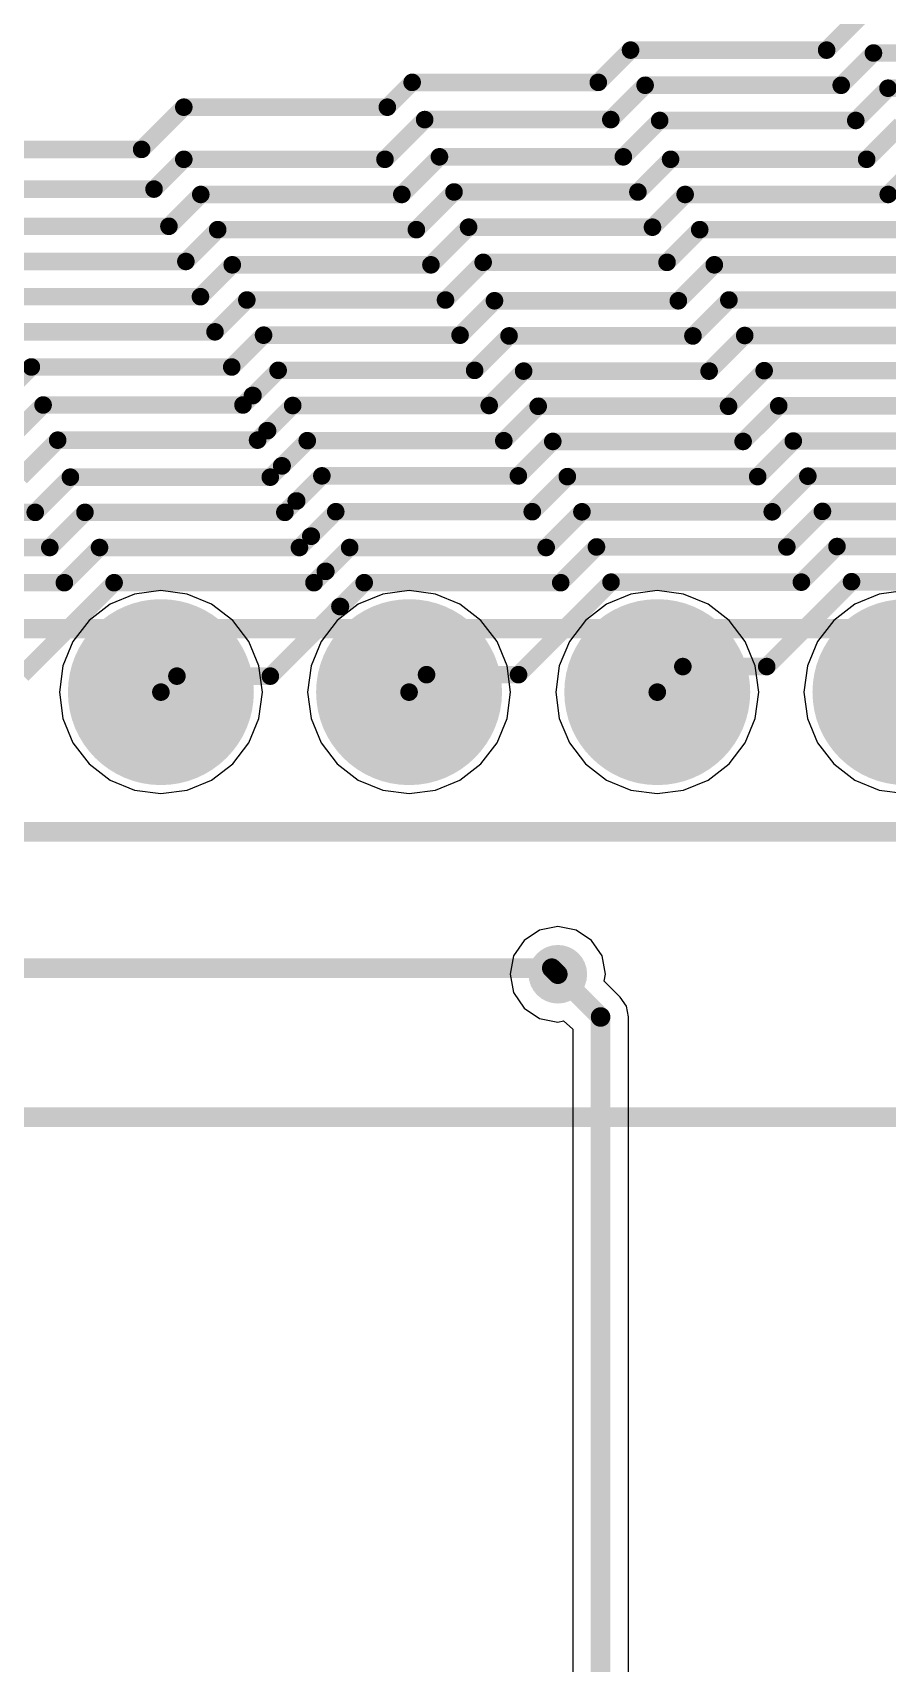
# Model space of a CAD drawing. Header units: inches. Extents: x 0 to 7.57, y 0 to 3.51.
# Drawn here: x 2.088 to 2.432, y 0.528 to 1.185 of the extents above; entities that cross this region are included whole.
import ezdxf

# ---------------------------------------------------------------- set-up
doc = ezdxf.new("R2010")
doc.units = ezdxf.units.IN
doc.header["$MEASUREMENT"] = 0
for name, color, linetype in [('Bottom Courtyard', 56, 'Continuous'), ('Bottom Solder', 6, 'Continuous'), ('L1', 1, 'Continuous'), ('L2', 5, 'Continuous'), ('Multi-Layer', 9, 'Continuous'), ('Pad Holes', 156, 'Continuous'), ('Top Solder', 216, 'Continuous'), ('Via Holes', 16, 'Continuous')]:
    doc.layers.add(name, color=color, linetype=linetype)

# ---------------------------------------------------------------- blocks, each defined once
blk = doc.blocks.new('FMC_160LCD_V2_B_46')
at = {"layer": 'Bottom Solder'}
h = blk.add_hatch(color=6, dxfattribs=at)
edge = h.paths.add_edge_path()
edge.add_arc((-0.55, 0.73425), 0.03746, 0, 360)
h = blk.add_hatch(color=6, dxfattribs=at)
edge = h.paths.add_edge_path()
edge.add_arc((-0.45, 0.73425), 0.03746, 0, 360)
h = blk.add_hatch(color=6, dxfattribs=at)
edge = h.paths.add_edge_path()
edge.add_arc((-0.35, 0.73425), 0.03746, 0, 360)
h = blk.add_hatch(color=6, dxfattribs=at)
edge = h.paths.add_edge_path()
edge.add_arc((-0.25, 0.73425), 0.03746, 0, 360)
at = {"layer": 'L1'}
h = blk.add_hatch(color=1, dxfattribs=at)
edge = h.paths.add_edge_path()
edge.add_arc((-0.55, 0.73425), 0.03346, 0, 360)
h = blk.add_hatch(color=1, dxfattribs=at)
edge = h.paths.add_edge_path()
edge.add_arc((-0.45, 0.73425), 0.03346, 0, 360)
h = blk.add_hatch(color=1, dxfattribs=at)
edge = h.paths.add_edge_path()
edge.add_arc((-0.35, 0.73425), 0.03346, 0, 360)
h = blk.add_hatch(color=1, dxfattribs=at)
edge = h.paths.add_edge_path()
edge.add_arc((-0.25, 0.73425), 0.03346, 0, 360)
at = {"layer": 'L2'}
h = blk.add_hatch(color=5, dxfattribs=at)
edge = h.paths.add_edge_path()
edge.add_arc((-0.55, 0.73425), 0.03346, 0, 360)
h = blk.add_hatch(color=5, dxfattribs=at)
edge = h.paths.add_edge_path()
edge.add_arc((-0.45, 0.73425), 0.03346, 0, 360)
h = blk.add_hatch(color=5, dxfattribs=at)
edge = h.paths.add_edge_path()
edge.add_arc((-0.35, 0.73425), 0.03346, 0, 360)
h = blk.add_hatch(color=5, dxfattribs=at)
edge = h.paths.add_edge_path()
edge.add_arc((-0.25, 0.73425), 0.03346, 0, 360)
at = {"layer": 'Multi-Layer'}
h = blk.add_hatch(color=9, dxfattribs=at)
edge = h.paths.add_edge_path()
edge.add_arc((-0.55, 0.73425), 0.03346, 0, 360)
h = blk.add_hatch(color=9, dxfattribs=at)
edge = h.paths.add_edge_path()
edge.add_arc((-0.45, 0.73425), 0.03346, 0, 360)
h = blk.add_hatch(color=9, dxfattribs=at)
edge = h.paths.add_edge_path()
edge.add_arc((-0.35, 0.73425), 0.03346, 0, 360)
h = blk.add_hatch(color=9, dxfattribs=at)
edge = h.paths.add_edge_path()
edge.add_arc((-0.25, 0.73425), 0.03346, 0, 360)
at = {"layer": 'Pad Holes'}
h = blk.add_hatch(color=7, dxfattribs=at)
edge = h.paths.add_edge_path()
edge.add_arc((-0.55, 0.73425), 0.02165, 0, 360)
h = blk.add_hatch(color=7, dxfattribs=at)
edge = h.paths.add_edge_path()
edge.add_arc((-0.45, 0.73425), 0.02165, 0, 360)
h = blk.add_hatch(color=7, dxfattribs=at)
edge = h.paths.add_edge_path()
edge.add_arc((-0.35, 0.73425), 0.02165, 0, 360)
h = blk.add_hatch(color=7, dxfattribs=at)
edge = h.paths.add_edge_path()
edge.add_arc((-0.25, 0.73425), 0.02165, 0, 360)
at = {"layer": 'Top Solder'}
h = blk.add_hatch(color=216, dxfattribs=at)
edge = h.paths.add_edge_path()
edge.add_arc((-0.55, 0.73425), 0.03746, 0, 360)
h = blk.add_hatch(color=216, dxfattribs=at)
edge = h.paths.add_edge_path()
edge.add_arc((-0.45, 0.73425), 0.03746, 0, 360)
h = blk.add_hatch(color=216, dxfattribs=at)
edge = h.paths.add_edge_path()
edge.add_arc((-0.35, 0.73425), 0.03746, 0, 360)
h = blk.add_hatch(color=216, dxfattribs=at)
edge = h.paths.add_edge_path()
edge.add_arc((-0.25, 0.73425), 0.03746, 0, 360)
at = {"layer": 'Bottom Courtyard'}
blk.add_lwpolyline([(1.29921, 0.90551, 0.00787, 0.00787, 0), (-1.29921, 0.90551, 0.00787, 0.00787, 0)], format="xyseb", dxfattribs=at)
blk = doc.blocks.new('BACKLIGHT_B_52')
at = {"layer": 'Bottom Courtyard'}
blk.add_lwpolyline([(1.41732, 0.70866, 0.00787, 0.00787, 0), (-1.41732, 0.70866, 0.00787, 0.00787, 0)], format="xyseb", dxfattribs=at)

msp = doc.modelspace()

# ---------------------------------------------------------------- hatches: boundary and pattern name
at = {"layer": 'Bottom Solder'}
h = msp.add_hatch(color=6, dxfattribs=at)
edge = h.paths.add_edge_path()
edge.add_arc((2.2997, 0.80561), 0.00991, 0, 360)
at = {"layer": 'L1'}
h = msp.add_hatch(color=1, dxfattribs=at)
edge = h.paths.add_edge_path()
edge.add_arc((2.2997, 0.80561), 0.01181, 0, 360)
at = {"layer": 'L2'}
h = msp.add_hatch(color=5, dxfattribs=at)
edge = h.paths.add_edge_path()
edge.add_arc((2.2997, 0.80561), 0.01181, 0, 360)
at = {"layer": 'Top Solder'}
h = msp.add_hatch(color=216, dxfattribs=at)
edge = h.paths.add_edge_path()
edge.add_arc((2.2997, 0.80561), 0.00991, 0, 360)
at = {"layer": 'Via Holes'}
h = msp.add_hatch(color=7, dxfattribs=at)
edge = h.paths.add_edge_path()
edge.add_arc((2.2997, 0.80561), 0.00591, 0, 360)

# ---------------------------------------------------------------- linework, layer by layer
at = {"layer": 'L1'}
for points in [[(2.408, 1.178, 0.00709, 0.00709, 0), (2.421, 1.191, 0.00709, 0.00709, 0)], [(2.316, 1.165, 0.00709, 0.00709, 0), (2.329, 1.178, 0.00709, 0.00709, 0)], [(2.329, 1.178, 0.00709, 0.00709, 0), (2.408, 1.178, 0.00709, 0.00709, 0)], [(2.41387, 1.16383, 0.00709, 0.00709, 0), (2.42687, 1.17683, 0.00709, 0.00709, 0)], [(2.42687, 1.17683, 0.00709, 0.00709, 0), (2.50567, 1.17683, 0.00709, 0.00709, 0)], [(2.231, 1.155, 0.00709, 0.00709, 0), (2.241, 1.165, 0.00709, 0.00709, 0)], [(2.241, 1.165, 0.00709, 0.00709, 0), (2.316, 1.165, 0.00709, 0.00709, 0)], [(2.32104, 1.15, 0.00709, 0.00709, 0), (2.33487, 1.16383, 0.00709, 0.00709, 0)], [(2.33487, 1.16383, 0.00709, 0.00709, 0), (2.41387, 1.16383, 0.00709, 0.00709, 0)], [(2.41974, 1.14965, 0.00709, 0.00709, 0), (2.43274, 1.16265, 0.00709, 0.00709, 0)], [(2.43274, 1.16265, 0.00709, 0.00709, 0), (2.51154, 1.16265, 0.00709, 0.00709, 0)], [(2.132, 1.138, 0.00709, 0.00709, 0), (2.149, 1.155, 0.00709, 0.00709, 0)], [(2.149, 1.155, 0.00709, 0.00709, 0), (2.231, 1.155, 0.00709, 0.00709, 0)], [(2.23004, 1.134, 0.00709, 0.00709, 0), (2.24604, 1.15, 0.00709, 0.00709, 0)], [(2.24604, 1.15, 0.00709, 0.00709, 0), (2.32104, 1.15, 0.00709, 0.00709, 0)], [(2.32609, 1.135, 0.00709, 0.00709, 0), (2.34074, 1.14965, 0.00709, 0.00709, 0)], [(2.34074, 1.14965, 0.00709, 0.00709, 0), (2.41974, 1.14965, 0.00709, 0.00709, 0)], [(2.42413, 1.134, 0.00709, 0.00709, 0), (2.438, 1.14787, 0.00709, 0.00709, 0)], [(2.055, 1.138, 0.00709, 0.00709, 0), (2.132, 1.138, 0.00709, 0.00709, 0)], [(2.137, 1.122, 0.00709, 0.00709, 0), (2.149, 1.134, 0.00709, 0.00709, 0)], [(2.149, 1.134, 0.00709, 0.00709, 0), (2.23004, 1.134, 0.00709, 0.00709, 0)], [(2.23683, 1.11983, 0.00709, 0.00709, 0), (2.252, 1.135, 0.00709, 0.00709, 0)], [(2.252, 1.135, 0.00709, 0.00709, 0), (2.32609, 1.135, 0.00709, 0.00709, 0)], [(2.33196, 1.12083, 0.00709, 0.00709, 0), (2.34513, 1.134, 0.00709, 0.00709, 0)], [(2.34513, 1.134, 0.00709, 0.00709, 0), (2.42413, 1.134, 0.00709, 0.00709, 0)], [(2.43283, 1.11983, 0.00709, 0.00709, 0), (2.44669, 1.13369, 0.00709, 0.00709, 0)], [(2.05904, 1.122, 0.00709, 0.00709, 0), (2.137, 1.122, 0.00709, 0.00709, 0)], [(2.2427, 1.10565, 0.00709, 0.00709, 0), (2.25787, 1.12083, 0.00709, 0.00709, 0)], [(2.25787, 1.12083, 0.00709, 0.00709, 0), (2.33196, 1.12083, 0.00709, 0.00709, 0)], [(2.143, 1.107, 0.00709, 0.00709, 0), (2.15583, 1.11983, 0.00709, 0.00709, 0)], [(2.15583, 1.11983, 0.00709, 0.00709, 0), (2.23683, 1.11983, 0.00709, 0.00709, 0)], [(2.33783, 1.10665, 0.00709, 0.00709, 0), (2.351, 1.11983, 0.00709, 0.00709, 0)], [(2.351, 1.11983, 0.00709, 0.00709, 0), (2.43283, 1.11983, 0.00709, 0.00709, 0)], [(2.06409, 1.107, 0.00709, 0.00709, 0), (2.143, 1.107, 0.00709, 0.00709, 0)], [(2.14983, 1.09283, 0.00709, 0.00709, 0), (2.16265, 1.10565, 0.00709, 0.00709, 0)], [(2.16265, 1.10565, 0.00709, 0.00709, 0), (2.2427, 1.10565, 0.00709, 0.00709, 0)], [(2.24857, 1.09148, 0.00709, 0.00709, 0), (2.26374, 1.10665, 0.00709, 0.00709, 0)], [(2.26374, 1.10665, 0.00709, 0.00709, 0), (2.33783, 1.10665, 0.00709, 0.00709, 0)], [(2.3437, 1.09248, 0.00709, 0.00709, 0), (2.35687, 1.10565, 0.00709, 0.00709, 0)], [(2.35687, 1.10565, 0.00709, 0.00709, 0), (2.4387, 1.10565, 0.00709, 0.00709, 0)], [(2.06996, 1.09283, 0.00709, 0.00709, 0), (2.14983, 1.09283, 0.00709, 0.00709, 0)], [(2.1557, 1.07865, 0.00709, 0.00709, 0), (2.16852, 1.09148, 0.00709, 0.00709, 0)], [(2.16852, 1.09148, 0.00709, 0.00709, 0), (2.24857, 1.09148, 0.00709, 0.00709, 0)], [(2.25444, 1.07731, 0.00709, 0.00709, 0), (2.26961, 1.09248, 0.00709, 0.00709, 0)], [(2.26961, 1.09248, 0.00709, 0.00709, 0), (2.3437, 1.09248, 0.00709, 0.00709, 0)], [(2.34826, 1.077, 0.00709, 0.00709, 0), (2.36274, 1.09148, 0.00709, 0.00709, 0)], [(2.36274, 1.09148, 0.00709, 0.00709, 0), (2.44748, 1.09148, 0.00709, 0.00709, 0)], [(2.07583, 1.07865, 0.00709, 0.00709, 0), (2.1557, 1.07865, 0.00709, 0.00709, 0)], [(2.16157, 1.06448, 0.00709, 0.00709, 0), (2.1744, 1.07731, 0.00709, 0.00709, 0)], [(2.1744, 1.07731, 0.00709, 0.00709, 0), (2.25444, 1.07731, 0.00709, 0.00709, 0)], [(2.26031, 1.06313, 0.00709, 0.00709, 0), (2.27418, 1.077, 0.00709, 0.00709, 0)], [(2.27418, 1.077, 0.00709, 0.00709, 0), (2.34826, 1.077, 0.00709, 0.00709, 0)], [(2.35413, 1.06283, 0.00709, 0.00709, 0), (2.36861, 1.07731, 0.00709, 0.00709, 0)], [(2.36861, 1.07731, 0.00709, 0.00709, 0), (2.45335, 1.07731, 0.00709, 0.00709, 0)], [(2.0817, 1.06448, 0.00709, 0.00709, 0), (2.16157, 1.06448, 0.00709, 0.00709, 0)], [(2.16831, 1.05031, 0.00709, 0.00709, 0), (2.18113, 1.06313, 0.00709, 0.00709, 0)], [(2.18113, 1.06313, 0.00709, 0.00709, 0), (2.26031, 1.06313, 0.00709, 0.00709, 0)], [(2.26618, 1.04896, 0.00709, 0.00709, 0), (2.28005, 1.06283, 0.00709, 0.00709, 0)], [(2.28005, 1.06283, 0.00709, 0.00709, 0), (2.35413, 1.06283, 0.00709, 0.00709, 0)], [(2.36065, 1.04865, 0.00709, 0.00709, 0), (2.375, 1.063, 0.00709, 0.00709, 0)], [(2.375, 1.063, 0.00709, 0.00709, 0), (2.45909, 1.063, 0.00709, 0.00709, 0)], [(2.07226, 1.035, 0.00709, 0.00709, 0), (2.08757, 1.05031, 0.00709, 0.00709, 0)], [(2.08757, 1.05031, 0.00709, 0.00709, 0), (2.16831, 1.05031, 0.00709, 0.00709, 0)], [(2.17687, 1.03883, 0.00709, 0.00709, 0), (2.187, 1.04896, 0.00709, 0.00709, 0)], [(2.187, 1.04896, 0.00709, 0.00709, 0), (2.26618, 1.04896, 0.00709, 0.00709, 0)], [(2.27205, 1.03479, 0.00709, 0.00709, 0), (2.28592, 1.04865, 0.00709, 0.00709, 0)], [(2.28592, 1.04865, 0.00709, 0.00709, 0), (2.36065, 1.04865, 0.00709, 0.00709, 0)], [(2.36848, 1.03448, 0.00709, 0.00709, 0), (2.38283, 1.04883, 0.00709, 0.00709, 0)], [(2.38283, 1.04883, 0.00709, 0.00709, 0), (2.46496, 1.04883, 0.00709, 0.00709, 0)], [(2.07739, 1.02008, 0.00709, 0.00709, 0), (2.09231, 1.035, 0.00709, 0.00709, 0)], [(2.09231, 1.035, 0.00709, 0.00709, 0), (2.17285, 1.035, 0.00709, 0.00709, 0)], [(2.17285, 1.035, 0.00709, 0.00709, 0), (2.17668, 1.03883, 0.00709, 0.00709, 0)], [(2.17668, 1.03883, 0.00709, 0.00709, 0), (2.17687, 1.03883, 0.00709, 0.00709, 0)], [(2.18274, 1.02465, 0.00709, 0.00709, 0), (2.19288, 1.03479, 0.00709, 0.00709, 0)], [(2.19288, 1.03479, 0.00709, 0.00709, 0), (2.27205, 1.03479, 0.00709, 0.00709, 0)], [(2.27792, 1.02061, 0.00709, 0.00709, 0), (2.29179, 1.03448, 0.00709, 0.00709, 0)], [(2.29179, 1.03448, 0.00709, 0.00709, 0), (2.36848, 1.03448, 0.00709, 0.00709, 0)], [(2.37435, 1.02031, 0.00709, 0.00709, 0), (2.3887, 1.03465, 0.00709, 0.00709, 0)], [(2.3887, 1.03465, 0.00709, 0.00709, 0), (2.47083, 1.03465, 0.00709, 0.00709, 0)], [(2.17872, 1.02083, 0.00709, 0.00709, 0), (2.18255, 1.02465, 0.00709, 0.00709, 0)], [(2.18255, 1.02465, 0.00709, 0.00709, 0), (2.18274, 1.02465, 0.00709, 0.00709, 0)], [(2.08326, 1.00591, 0.00709, 0.00709, 0), (2.09818, 1.02083, 0.00709, 0.00709, 0)], [(2.09818, 1.02083, 0.00709, 0.00709, 0), (2.17872, 1.02083, 0.00709, 0.00709, 0)], [(2.18861, 1.01048, 0.00709, 0.00709, 0), (2.19875, 1.02061, 0.00709, 0.00709, 0)], [(2.19875, 1.02061, 0.00709, 0.00709, 0), (2.27792, 1.02061, 0.00709, 0.00709, 0)], [(2.28379, 1.00644, 0.00709, 0.00709, 0), (2.29766, 1.02031, 0.00709, 0.00709, 0)], [(2.29766, 1.02031, 0.00709, 0.00709, 0), (2.37435, 1.02031, 0.00709, 0.00709, 0)], [(2.38022, 1.00613, 0.00709, 0.00709, 0), (2.39457, 1.02048, 0.00709, 0.00709, 0)], [(2.39457, 1.02048, 0.00709, 0.00709, 0), (2.4767, 1.02048, 0.00709, 0.00709, 0)], [(2.18384, 1.00591, 0.00709, 0.00709, 0), (2.18842, 1.01048, 0.00709, 0.00709, 0)], [(2.18842, 1.01048, 0.00709, 0.00709, 0), (2.18861, 1.01048, 0.00709, 0.00709, 0)], [(2.08913, 0.99173, 0.00709, 0.00709, 0), (2.1033, 1.00591, 0.00709, 0.00709, 0)], [(2.1033, 1.00591, 0.00709, 0.00709, 0), (2.18384, 1.00591, 0.00709, 0.00709, 0)], [(2.19448, 0.99631, 0.00709, 0.00709, 0), (2.20462, 1.00644, 0.00709, 0.00709, 0)], [(2.20462, 1.00644, 0.00709, 0.00709, 0), (2.28379, 1.00644, 0.00709, 0.00709, 0)], [(2.2894, 0.992, 0.00709, 0.00709, 0), (2.30353, 1.00613, 0.00709, 0.00709, 0)], [(2.30353, 1.00613, 0.00709, 0.00709, 0), (2.38022, 1.00613, 0.00709, 0.00709, 0)], [(2.38609, 0.99196, 0.00709, 0.00709, 0), (2.40044, 1.00631, 0.00709, 0.00709, 0)], [(2.40044, 1.00631, 0.00709, 0.00709, 0), (2.48257, 1.00631, 0.00709, 0.00709, 0)], [(2.18971, 0.99173, 0.00709, 0.00709, 0), (2.19429, 0.99631, 0.00709, 0.00709, 0)], [(2.19429, 0.99631, 0.00709, 0.00709, 0), (2.19448, 0.99631, 0.00709, 0.00709, 0)], [(2.00982, 0.99173, 0.00709, 0.00709, 0), (2.08913, 0.99173, 0.00709, 0.00709, 0)], [(2.095, 0.97756, 0.00709, 0.00709, 0), (2.10917, 0.99173, 0.00709, 0.00709, 0)], [(2.10917, 0.99173, 0.00709, 0.00709, 0), (2.18971, 0.99173, 0.00709, 0.00709, 0)], [(2.20035, 0.98213, 0.00709, 0.00709, 0), (2.21022, 0.992, 0.00709, 0.00709, 0)], [(2.21022, 0.992, 0.00709, 0.00709, 0), (2.2894, 0.992, 0.00709, 0.00709, 0)], [(2.295, 0.97756, 0.00709, 0.00709, 0), (2.3094, 0.99196, 0.00709, 0.00709, 0)], [(2.3094, 0.99196, 0.00709, 0.00709, 0), (2.38609, 0.99196, 0.00709, 0.00709, 0)], [(2.39196, 0.97779, 0.00709, 0.00709, 0), (2.40631, 0.99213, 0.00709, 0.00709, 0)], [(2.40631, 0.99213, 0.00709, 0.00709, 0), (2.48844, 0.99213, 0.00709, 0.00709, 0)], [(2.01569, 0.97756, 0.00709, 0.00709, 0), (2.095, 0.97756, 0.00709, 0.00709, 0)], [(2.10087, 0.96339, 0.00709, 0.00709, 0), (2.11504, 0.97756, 0.00709, 0.00709, 0)], [(2.11504, 0.97756, 0.00709, 0.00709, 0), (2.19558, 0.97756, 0.00709, 0.00709, 0)], [(2.19558, 0.97756, 0.00709, 0.00709, 0), (2.20016, 0.98213, 0.00709, 0.00709, 0)], [(2.20016, 0.98213, 0.00709, 0.00709, 0), (2.20035, 0.98213, 0.00709, 0.00709, 0)], [(2.20622, 0.96796, 0.00709, 0.00709, 0), (2.21582, 0.97756, 0.00709, 0.00709, 0)], [(2.21582, 0.97756, 0.00709, 0.00709, 0), (2.295, 0.97756, 0.00709, 0.00709, 0)], [(2.30087, 0.96339, 0.00709, 0.00709, 0), (2.31527, 0.97779, 0.00709, 0.00709, 0)], [(2.31527, 0.97779, 0.00709, 0.00709, 0), (2.39196, 0.97779, 0.00709, 0.00709, 0)], [(2.39783, 0.96361, 0.00709, 0.00709, 0), (2.41218, 0.97796, 0.00709, 0.00709, 0)], [(2.41218, 0.97796, 0.00709, 0.00709, 0), (2.49431, 0.97796, 0.00709, 0.00709, 0)], [(2.02156, 0.96339, 0.00709, 0.00709, 0), (2.10087, 0.96339, 0.00709, 0.00709, 0)], [(2.08386, 0.92633, 0.00709, 0.00709, 0), (2.12091, 0.96339, 0.00709, 0.00709, 0)], [(2.12091, 0.96339, 0.00709, 0.00709, 0), (2.20146, 0.96339, 0.00709, 0.00709, 0)], [(2.20146, 0.96339, 0.00709, 0.00709, 0), (2.20603, 0.96796, 0.00709, 0.00709, 0)], [(2.20603, 0.96796, 0.00709, 0.00709, 0), (2.20622, 0.96796, 0.00709, 0.00709, 0)], [(2.21209, 0.95379, 0.00709, 0.00709, 0), (2.22169, 0.96339, 0.00709, 0.00709, 0)], [(2.22169, 0.96339, 0.00709, 0.00709, 0), (2.30087, 0.96339, 0.00709, 0.00709, 0)], [(2.28386, 0.92633, 0.00709, 0.00709, 0), (2.32114, 0.96361, 0.00709, 0.00709, 0)], [(2.32114, 0.96361, 0.00709, 0.00709, 0), (2.39783, 0.96361, 0.00709, 0.00709, 0)], [(2.38386, 0.92959, 0.00709, 0.00709, 0), (2.41805, 0.96379, 0.00709, 0.00709, 0)], [(2.41805, 0.96379, 0.00709, 0.00709, 0), (2.50018, 0.96379, 0.00709, 0.00709, 0)], [(2.18386, 0.92574, 0.00709, 0.00709, 0), (2.2119, 0.95379, 0.00709, 0.00709, 0)], [(2.2119, 0.95379, 0.00709, 0.00709, 0), (2.21209, 0.95379, 0.00709, 0.00709, 0)], [(2.33976, 0.91929, 0.00709, 0.00709, 0), (2.35007, 0.92959, 0.00709, 0.00709, 0)], [(2.35007, 0.92959, 0.00709, 0.00709, 0), (2.38386, 0.92959, 0.00709, 0.00709, 0)], [(2.13976, 0.91929, 0.00709, 0.00709, 0), (2.14622, 0.92574, 0.00709, 0.00709, 0)], [(2.14622, 0.92574, 0.00709, 0.00709, 0), (2.18386, 0.92574, 0.00709, 0.00709, 0)], [(2.23976, 0.91929, 0.00709, 0.00709, 0), (2.2468, 0.92633, 0.00709, 0.00709, 0)], [(2.2468, 0.92633, 0.00709, 0.00709, 0), (2.28386, 0.92633, 0.00709, 0.00709, 0)], [(1.686, 0.863, 0.00787, 0.00787, 0), (2.6685, 0.863, 0.00787, 0.00787, 0)], [(1.79035, 0.80807, 0.00787, 0.00787, 0), (2.29724, 0.80807, 0.00787, 0.00787, 0)], [(2.29724, 0.80807, 0.00787, 0.00787, 0), (2.2997, 0.80561, 0.00787, 0.00787, 0)]]:
    msp.add_lwpolyline(points, format="xyseb", dxfattribs=at)
for points in [[(2.32723, 1.178, 0.00354, 0.00354, 1), (2.33077, 1.178, 0.00354, 0.00354, 1)], [(2.32723, 1.178, 0.00354, 0.00354, 1), (2.33077, 1.178, 0.00354, 0.00354, 1)], [(2.40623, 1.178, 0.00354, 0.00354, 1), (2.40977, 1.178, 0.00354, 0.00354, 1)], [(2.40623, 1.178, 0.00354, 0.00354, 1), (2.40977, 1.178, 0.00354, 0.00354, 1)], [(2.4251, 1.17683, 0.00354, 0.00354, 1), (2.42864, 1.17683, 0.00354, 0.00354, 1)], [(2.4251, 1.17683, 0.00354, 0.00354, 1), (2.42864, 1.17683, 0.00354, 0.00354, 1)], [(2.23923, 1.165, 0.00354, 0.00354, 1), (2.24277, 1.165, 0.00354, 0.00354, 1)], [(2.23923, 1.165, 0.00354, 0.00354, 1), (2.24277, 1.165, 0.00354, 0.00354, 1)], [(2.31423, 1.165, 0.00354, 0.00354, 1), (2.31777, 1.165, 0.00354, 0.00354, 1)], [(2.31423, 1.165, 0.00354, 0.00354, 1), (2.31777, 1.165, 0.00354, 0.00354, 1)], [(2.3331, 1.16383, 0.00354, 0.00354, 1), (2.33664, 1.16383, 0.00354, 0.00354, 1)], [(2.3331, 1.16383, 0.00354, 0.00354, 1), (2.33664, 1.16383, 0.00354, 0.00354, 1)], [(2.4121, 1.16383, 0.00354, 0.00354, 1), (2.41564, 1.16383, 0.00354, 0.00354, 1)], [(2.4121, 1.16383, 0.00354, 0.00354, 1), (2.41564, 1.16383, 0.00354, 0.00354, 1)], [(2.43097, 1.16265, 0.00354, 0.00354, 1), (2.43451, 1.16265, 0.00354, 0.00354, 1)], [(2.43097, 1.16265, 0.00354, 0.00354, 1), (2.43451, 1.16265, 0.00354, 0.00354, 1)], [(2.14723, 1.155, 0.00354, 0.00354, 1), (2.15077, 1.155, 0.00354, 0.00354, 1)], [(2.14723, 1.155, 0.00354, 0.00354, 1), (2.15077, 1.155, 0.00354, 0.00354, 1)], [(2.22923, 1.155, 0.00354, 0.00354, 1), (2.23277, 1.155, 0.00354, 0.00354, 1)], [(2.22923, 1.155, 0.00354, 0.00354, 1), (2.23277, 1.155, 0.00354, 0.00354, 1)], [(2.24427, 1.15, 0.00354, 0.00354, 1), (2.24782, 1.15, 0.00354, 0.00354, 1)], [(2.24427, 1.15, 0.00354, 0.00354, 1), (2.24782, 1.15, 0.00354, 0.00354, 1)], [(2.31927, 1.15, 0.00354, 0.00354, 1), (2.32282, 1.15, 0.00354, 0.00354, 1)], [(2.31927, 1.15, 0.00354, 0.00354, 1), (2.32282, 1.15, 0.00354, 0.00354, 1)], [(2.33897, 1.14965, 0.00354, 0.00354, 1), (2.34251, 1.14965, 0.00354, 0.00354, 1)], [(2.33897, 1.14965, 0.00354, 0.00354, 1), (2.34251, 1.14965, 0.00354, 0.00354, 1)], [(2.41797, 1.14965, 0.00354, 0.00354, 1), (2.42151, 1.14965, 0.00354, 0.00354, 1)], [(2.41797, 1.14965, 0.00354, 0.00354, 1), (2.42151, 1.14965, 0.00354, 0.00354, 1)], [(2.13023, 1.138, 0.00354, 0.00354, 1), (2.13377, 1.138, 0.00354, 0.00354, 1)], [(2.13023, 1.138, 0.00354, 0.00354, 1), (2.13377, 1.138, 0.00354, 0.00354, 1)], [(2.14723, 1.134, 0.00354, 0.00354, 1), (2.15077, 1.134, 0.00354, 0.00354, 1)], [(2.14723, 1.134, 0.00354, 0.00354, 1), (2.15077, 1.134, 0.00354, 0.00354, 1)], [(2.22827, 1.134, 0.00354, 0.00354, 1), (2.23182, 1.134, 0.00354, 0.00354, 1)], [(2.22827, 1.134, 0.00354, 0.00354, 1), (2.23182, 1.134, 0.00354, 0.00354, 1)], [(2.25023, 1.135, 0.00354, 0.00354, 1), (2.25377, 1.135, 0.00354, 0.00354, 1)], [(2.25023, 1.135, 0.00354, 0.00354, 1), (2.25377, 1.135, 0.00354, 0.00354, 1)], [(2.32432, 1.135, 0.00354, 0.00354, 1), (2.32786, 1.135, 0.00354, 0.00354, 1)], [(2.32432, 1.135, 0.00354, 0.00354, 1), (2.32786, 1.135, 0.00354, 0.00354, 1)], [(2.34336, 1.134, 0.00354, 0.00354, 1), (2.3469, 1.134, 0.00354, 0.00354, 1)], [(2.34336, 1.134, 0.00354, 0.00354, 1), (2.3469, 1.134, 0.00354, 0.00354, 1)], [(2.42236, 1.134, 0.00354, 0.00354, 1), (2.4259, 1.134, 0.00354, 0.00354, 1)], [(2.42236, 1.134, 0.00354, 0.00354, 1), (2.4259, 1.134, 0.00354, 0.00354, 1)], [(2.13523, 1.122, 0.00354, 0.00354, 1), (2.13877, 1.122, 0.00354, 0.00354, 1)], [(2.13523, 1.122, 0.00354, 0.00354, 1), (2.13877, 1.122, 0.00354, 0.00354, 1)], [(2.2561, 1.12083, 0.00354, 0.00354, 1), (2.25964, 1.12083, 0.00354, 0.00354, 1)], [(2.2561, 1.12083, 0.00354, 0.00354, 1), (2.25964, 1.12083, 0.00354, 0.00354, 1)], [(2.33019, 1.12083, 0.00354, 0.00354, 1), (2.33373, 1.12083, 0.00354, 0.00354, 1)], [(2.33019, 1.12083, 0.00354, 0.00354, 1), (2.33373, 1.12083, 0.00354, 0.00354, 1)], [(2.15406, 1.11983, 0.00354, 0.00354, 1), (2.1576, 1.11983, 0.00354, 0.00354, 1)], [(2.15406, 1.11983, 0.00354, 0.00354, 1), (2.1576, 1.11983, 0.00354, 0.00354, 1)], [(2.23506, 1.11983, 0.00354, 0.00354, 1), (2.2386, 1.11983, 0.00354, 0.00354, 1)], [(2.23506, 1.11983, 0.00354, 0.00354, 1), (2.2386, 1.11983, 0.00354, 0.00354, 1)], [(2.34923, 1.11983, 0.00354, 0.00354, 1), (2.35277, 1.11983, 0.00354, 0.00354, 1)], [(2.34923, 1.11983, 0.00354, 0.00354, 1), (2.35277, 1.11983, 0.00354, 0.00354, 1)], [(2.43106, 1.11983, 0.00354, 0.00354, 1), (2.4346, 1.11983, 0.00354, 0.00354, 1)], [(2.43106, 1.11983, 0.00354, 0.00354, 1), (2.4346, 1.11983, 0.00354, 0.00354, 1)], [(2.14123, 1.107, 0.00354, 0.00354, 1), (2.14477, 1.107, 0.00354, 0.00354, 1)], [(2.14123, 1.107, 0.00354, 0.00354, 1), (2.14477, 1.107, 0.00354, 0.00354, 1)], [(2.16088, 1.10565, 0.00354, 0.00354, 1), (2.16443, 1.10565, 0.00354, 0.00354, 1)], [(2.16088, 1.10565, 0.00354, 0.00354, 1), (2.16443, 1.10565, 0.00354, 0.00354, 1)], [(2.24093, 1.10565, 0.00354, 0.00354, 1), (2.24447, 1.10565, 0.00354, 0.00354, 1)], [(2.24093, 1.10565, 0.00354, 0.00354, 1), (2.24447, 1.10565, 0.00354, 0.00354, 1)], [(2.26197, 1.10665, 0.00354, 0.00354, 1), (2.26551, 1.10665, 0.00354, 0.00354, 1)], [(2.26197, 1.10665, 0.00354, 0.00354, 1), (2.26551, 1.10665, 0.00354, 0.00354, 1)], [(2.33606, 1.10665, 0.00354, 0.00354, 1), (2.3396, 1.10665, 0.00354, 0.00354, 1)], [(2.33606, 1.10665, 0.00354, 0.00354, 1), (2.3396, 1.10665, 0.00354, 0.00354, 1)], [(2.3551, 1.10565, 0.00354, 0.00354, 1), (2.35864, 1.10565, 0.00354, 0.00354, 1)], [(2.3551, 1.10565, 0.00354, 0.00354, 1), (2.35864, 1.10565, 0.00354, 0.00354, 1)], [(2.14806, 1.09283, 0.00354, 0.00354, 1), (2.1516, 1.09283, 0.00354, 0.00354, 1)], [(2.14806, 1.09283, 0.00354, 0.00354, 1), (2.1516, 1.09283, 0.00354, 0.00354, 1)], [(2.16675, 1.09148, 0.00354, 0.00354, 1), (2.1703, 1.09148, 0.00354, 0.00354, 1)], [(2.16675, 1.09148, 0.00354, 0.00354, 1), (2.1703, 1.09148, 0.00354, 0.00354, 1)], [(2.2468, 1.09148, 0.00354, 0.00354, 1), (2.25034, 1.09148, 0.00354, 0.00354, 1)], [(2.2468, 1.09148, 0.00354, 0.00354, 1), (2.25034, 1.09148, 0.00354, 0.00354, 1)], [(2.26784, 1.09248, 0.00354, 0.00354, 1), (2.27138, 1.09248, 0.00354, 0.00354, 1)], [(2.26784, 1.09248, 0.00354, 0.00354, 1), (2.27138, 1.09248, 0.00354, 0.00354, 1)], [(2.34193, 1.09248, 0.00354, 0.00354, 1), (2.34547, 1.09248, 0.00354, 0.00354, 1)], [(2.34193, 1.09248, 0.00354, 0.00354, 1), (2.34547, 1.09248, 0.00354, 0.00354, 1)], [(2.36097, 1.09148, 0.00354, 0.00354, 1), (2.36452, 1.09148, 0.00354, 0.00354, 1)], [(2.36097, 1.09148, 0.00354, 0.00354, 1), (2.36452, 1.09148, 0.00354, 0.00354, 1)], [(2.15393, 1.07865, 0.00354, 0.00354, 1), (2.15747, 1.07865, 0.00354, 0.00354, 1)], [(2.15393, 1.07865, 0.00354, 0.00354, 1), (2.15747, 1.07865, 0.00354, 0.00354, 1)], [(2.17262, 1.07731, 0.00354, 0.00354, 1), (2.17617, 1.07731, 0.00354, 0.00354, 1)], [(2.17262, 1.07731, 0.00354, 0.00354, 1), (2.17617, 1.07731, 0.00354, 0.00354, 1)], [(2.25267, 1.07731, 0.00354, 0.00354, 1), (2.25621, 1.07731, 0.00354, 0.00354, 1)], [(2.25267, 1.07731, 0.00354, 0.00354, 1), (2.25621, 1.07731, 0.00354, 0.00354, 1)], [(2.2724, 1.077, 0.00354, 0.00354, 1), (2.27595, 1.077, 0.00354, 0.00354, 1)], [(2.2724, 1.077, 0.00354, 0.00354, 1), (2.27595, 1.077, 0.00354, 0.00354, 1)], [(2.34649, 1.077, 0.00354, 0.00354, 1), (2.35004, 1.077, 0.00354, 0.00354, 1)], [(2.34649, 1.077, 0.00354, 0.00354, 1), (2.35004, 1.077, 0.00354, 0.00354, 1)], [(2.36684, 1.07731, 0.00354, 0.00354, 1), (2.37039, 1.07731, 0.00354, 0.00354, 1)], [(2.36684, 1.07731, 0.00354, 0.00354, 1), (2.37039, 1.07731, 0.00354, 0.00354, 1)], [(2.1598, 1.06448, 0.00354, 0.00354, 1), (2.16334, 1.06448, 0.00354, 0.00354, 1)], [(2.1598, 1.06448, 0.00354, 0.00354, 1), (2.16334, 1.06448, 0.00354, 0.00354, 1)], [(2.17936, 1.06313, 0.00354, 0.00354, 1), (2.18291, 1.06313, 0.00354, 0.00354, 1)], [(2.17936, 1.06313, 0.00354, 0.00354, 1), (2.18291, 1.06313, 0.00354, 0.00354, 1)], [(2.25854, 1.06313, 0.00354, 0.00354, 1), (2.26208, 1.06313, 0.00354, 0.00354, 1)], [(2.25854, 1.06313, 0.00354, 0.00354, 1), (2.26208, 1.06313, 0.00354, 0.00354, 1)], [(2.27827, 1.06283, 0.00354, 0.00354, 1), (2.28182, 1.06283, 0.00354, 0.00354, 1)], [(2.27827, 1.06283, 0.00354, 0.00354, 1), (2.28182, 1.06283, 0.00354, 0.00354, 1)], [(2.35236, 1.06283, 0.00354, 0.00354, 1), (2.35591, 1.06283, 0.00354, 0.00354, 1)], [(2.35236, 1.06283, 0.00354, 0.00354, 1), (2.35591, 1.06283, 0.00354, 0.00354, 1)], [(2.37323, 1.063, 0.00354, 0.00354, 1), (2.37677, 1.063, 0.00354, 0.00354, 1)], [(2.37323, 1.063, 0.00354, 0.00354, 1), (2.37677, 1.063, 0.00354, 0.00354, 1)], [(2.0858, 1.05031, 0.00354, 0.00354, 1), (2.08934, 1.05031, 0.00354, 0.00354, 1)], [(2.0858, 1.05031, 0.00354, 0.00354, 1), (2.08934, 1.05031, 0.00354, 0.00354, 1)], [(2.16654, 1.05031, 0.00354, 0.00354, 1), (2.17008, 1.05031, 0.00354, 0.00354, 1)], [(2.16654, 1.05031, 0.00354, 0.00354, 1), (2.17008, 1.05031, 0.00354, 0.00354, 1)], [(2.18523, 1.04896, 0.00354, 0.00354, 1), (2.18878, 1.04896, 0.00354, 0.00354, 1)], [(2.18523, 1.04896, 0.00354, 0.00354, 1), (2.18878, 1.04896, 0.00354, 0.00354, 1)], [(2.26441, 1.04896, 0.00354, 0.00354, 1), (2.26795, 1.04896, 0.00354, 0.00354, 1)], [(2.26441, 1.04896, 0.00354, 0.00354, 1), (2.26795, 1.04896, 0.00354, 0.00354, 1)], [(2.28415, 1.04865, 0.00354, 0.00354, 1), (2.28769, 1.04865, 0.00354, 0.00354, 1)], [(2.28415, 1.04865, 0.00354, 0.00354, 1), (2.28769, 1.04865, 0.00354, 0.00354, 1)], [(2.35888, 1.04865, 0.00354, 0.00354, 1), (2.36243, 1.04865, 0.00354, 0.00354, 1)], [(2.35888, 1.04865, 0.00354, 0.00354, 1), (2.36243, 1.04865, 0.00354, 0.00354, 1)], [(2.38106, 1.04883, 0.00354, 0.00354, 1), (2.3846, 1.04883, 0.00354, 0.00354, 1)], [(2.38106, 1.04883, 0.00354, 0.00354, 1), (2.3846, 1.04883, 0.00354, 0.00354, 1)], [(2.09054, 1.035, 0.00354, 0.00354, 1), (2.09408, 1.035, 0.00354, 0.00354, 1)], [(2.09054, 1.035, 0.00354, 0.00354, 1), (2.09408, 1.035, 0.00354, 0.00354, 1)], [(2.17108, 1.035, 0.00354, 0.00354, 1), (2.17462, 1.035, 0.00354, 0.00354, 1)], [(2.17108, 1.035, 0.00354, 0.00354, 1), (2.17462, 1.035, 0.00354, 0.00354, 1)], [(2.17491, 1.03883, 0.00354, 0.00354, 1), (2.17845, 1.03883, 0.00354, 0.00354, 1)], [(2.17491, 1.03883, 0.00354, 0.00354, 1), (2.17845, 1.03883, 0.00354, 0.00354, 1)], [(2.1751, 1.03883, 0.00354, 0.00354, 1), (2.17864, 1.03883, 0.00354, 0.00354, 1)], [(2.1751, 1.03883, 0.00354, 0.00354, 1), (2.17864, 1.03883, 0.00354, 0.00354, 1)], [(2.1911, 1.03479, 0.00354, 0.00354, 1), (2.19465, 1.03479, 0.00354, 0.00354, 1)], [(2.1911, 1.03479, 0.00354, 0.00354, 1), (2.19465, 1.03479, 0.00354, 0.00354, 1)], [(2.27028, 1.03479, 0.00354, 0.00354, 1), (2.27382, 1.03479, 0.00354, 0.00354, 1)], [(2.27028, 1.03479, 0.00354, 0.00354, 1), (2.27382, 1.03479, 0.00354, 0.00354, 1)], [(2.29002, 1.03448, 0.00354, 0.00354, 1), (2.29356, 1.03448, 0.00354, 0.00354, 1)], [(2.29002, 1.03448, 0.00354, 0.00354, 1), (2.29356, 1.03448, 0.00354, 0.00354, 1)], [(2.36671, 1.03448, 0.00354, 0.00354, 1), (2.37025, 1.03448, 0.00354, 0.00354, 1)], [(2.36671, 1.03448, 0.00354, 0.00354, 1), (2.37025, 1.03448, 0.00354, 0.00354, 1)], [(2.38693, 1.03465, 0.00354, 0.00354, 1), (2.39047, 1.03465, 0.00354, 0.00354, 1)], [(2.38693, 1.03465, 0.00354, 0.00354, 1), (2.39047, 1.03465, 0.00354, 0.00354, 1)], [(2.18078, 1.02465, 0.00354, 0.00354, 1), (2.18432, 1.02465, 0.00354, 0.00354, 1)], [(2.18078, 1.02465, 0.00354, 0.00354, 1), (2.18432, 1.02465, 0.00354, 0.00354, 1)], [(2.18097, 1.02465, 0.00354, 0.00354, 1), (2.18451, 1.02465, 0.00354, 0.00354, 1)], [(2.18097, 1.02465, 0.00354, 0.00354, 1), (2.18451, 1.02465, 0.00354, 0.00354, 1)], [(2.09641, 1.02083, 0.00354, 0.00354, 1), (2.09995, 1.02083, 0.00354, 0.00354, 1)], [(2.09641, 1.02083, 0.00354, 0.00354, 1), (2.09995, 1.02083, 0.00354, 0.00354, 1)], [(2.17695, 1.02083, 0.00354, 0.00354, 1), (2.18049, 1.02083, 0.00354, 0.00354, 1)], [(2.17695, 1.02083, 0.00354, 0.00354, 1), (2.18049, 1.02083, 0.00354, 0.00354, 1)], [(2.19697, 1.02061, 0.00354, 0.00354, 1), (2.20052, 1.02061, 0.00354, 0.00354, 1)], [(2.19697, 1.02061, 0.00354, 0.00354, 1), (2.20052, 1.02061, 0.00354, 0.00354, 1)], [(2.27615, 1.02061, 0.00354, 0.00354, 1), (2.27969, 1.02061, 0.00354, 0.00354, 1)], [(2.27615, 1.02061, 0.00354, 0.00354, 1), (2.27969, 1.02061, 0.00354, 0.00354, 1)], [(2.29589, 1.02031, 0.00354, 0.00354, 1), (2.29943, 1.02031, 0.00354, 0.00354, 1)], [(2.29589, 1.02031, 0.00354, 0.00354, 1), (2.29943, 1.02031, 0.00354, 0.00354, 1)], [(2.37258, 1.02031, 0.00354, 0.00354, 1), (2.37612, 1.02031, 0.00354, 0.00354, 1)], [(2.37258, 1.02031, 0.00354, 0.00354, 1), (2.37612, 1.02031, 0.00354, 0.00354, 1)], [(2.3928, 1.02048, 0.00354, 0.00354, 1), (2.39634, 1.02048, 0.00354, 0.00354, 1)], [(2.3928, 1.02048, 0.00354, 0.00354, 1), (2.39634, 1.02048, 0.00354, 0.00354, 1)], [(2.18665, 1.01048, 0.00354, 0.00354, 1), (2.19019, 1.01048, 0.00354, 0.00354, 1)], [(2.18665, 1.01048, 0.00354, 0.00354, 1), (2.19019, 1.01048, 0.00354, 0.00354, 1)], [(2.18684, 1.01048, 0.00354, 0.00354, 1), (2.19038, 1.01048, 0.00354, 0.00354, 1)], [(2.18684, 1.01048, 0.00354, 0.00354, 1), (2.19038, 1.01048, 0.00354, 0.00354, 1)], [(2.10153, 1.00591, 0.00354, 0.00354, 1), (2.10507, 1.00591, 0.00354, 0.00354, 1)], [(2.10153, 1.00591, 0.00354, 0.00354, 1), (2.10507, 1.00591, 0.00354, 0.00354, 1)], [(2.18207, 1.00591, 0.00354, 0.00354, 1), (2.18561, 1.00591, 0.00354, 0.00354, 1)], [(2.18207, 1.00591, 0.00354, 0.00354, 1), (2.18561, 1.00591, 0.00354, 0.00354, 1)], [(2.20285, 1.00644, 0.00354, 0.00354, 1), (2.20639, 1.00644, 0.00354, 0.00354, 1)], [(2.20285, 1.00644, 0.00354, 0.00354, 1), (2.20639, 1.00644, 0.00354, 0.00354, 1)], [(2.28202, 1.00644, 0.00354, 0.00354, 1), (2.28556, 1.00644, 0.00354, 0.00354, 1)], [(2.28202, 1.00644, 0.00354, 0.00354, 1), (2.28556, 1.00644, 0.00354, 0.00354, 1)], [(2.30176, 1.00613, 0.00354, 0.00354, 1), (2.3053, 1.00613, 0.00354, 0.00354, 1)], [(2.30176, 1.00613, 0.00354, 0.00354, 1), (2.3053, 1.00613, 0.00354, 0.00354, 1)], [(2.37845, 1.00613, 0.00354, 0.00354, 1), (2.38199, 1.00613, 0.00354, 0.00354, 1)], [(2.37845, 1.00613, 0.00354, 0.00354, 1), (2.38199, 1.00613, 0.00354, 0.00354, 1)], [(2.39867, 1.00631, 0.00354, 0.00354, 1), (2.40221, 1.00631, 0.00354, 0.00354, 1)], [(2.39867, 1.00631, 0.00354, 0.00354, 1), (2.40221, 1.00631, 0.00354, 0.00354, 1)], [(2.19252, 0.99631, 0.00354, 0.00354, 1), (2.19606, 0.99631, 0.00354, 0.00354, 1)], [(2.19252, 0.99631, 0.00354, 0.00354, 1), (2.19606, 0.99631, 0.00354, 0.00354, 1)], [(2.19271, 0.99631, 0.00354, 0.00354, 1), (2.19625, 0.99631, 0.00354, 0.00354, 1)], [(2.19271, 0.99631, 0.00354, 0.00354, 1), (2.19625, 0.99631, 0.00354, 0.00354, 1)], [(2.08736, 0.99173, 0.00354, 0.00354, 1), (2.0909, 0.99173, 0.00354, 0.00354, 1)], [(2.08736, 0.99173, 0.00354, 0.00354, 1), (2.0909, 0.99173, 0.00354, 0.00354, 1)], [(2.1074, 0.99173, 0.00354, 0.00354, 1), (2.11094, 0.99173, 0.00354, 0.00354, 1)], [(2.1074, 0.99173, 0.00354, 0.00354, 1), (2.11094, 0.99173, 0.00354, 0.00354, 1)], [(2.18794, 0.99173, 0.00354, 0.00354, 1), (2.19149, 0.99173, 0.00354, 0.00354, 1)], [(2.18794, 0.99173, 0.00354, 0.00354, 1), (2.19149, 0.99173, 0.00354, 0.00354, 1)], [(2.20845, 0.992, 0.00354, 0.00354, 1), (2.21199, 0.992, 0.00354, 0.00354, 1)], [(2.20845, 0.992, 0.00354, 0.00354, 1), (2.21199, 0.992, 0.00354, 0.00354, 1)], [(2.28762, 0.992, 0.00354, 0.00354, 1), (2.29117, 0.992, 0.00354, 0.00354, 1)], [(2.28762, 0.992, 0.00354, 0.00354, 1), (2.29117, 0.992, 0.00354, 0.00354, 1)], [(2.30763, 0.99196, 0.00354, 0.00354, 1), (2.31117, 0.99196, 0.00354, 0.00354, 1)], [(2.30763, 0.99196, 0.00354, 0.00354, 1), (2.31117, 0.99196, 0.00354, 0.00354, 1)], [(2.38432, 0.99196, 0.00354, 0.00354, 1), (2.38786, 0.99196, 0.00354, 0.00354, 1)], [(2.38432, 0.99196, 0.00354, 0.00354, 1), (2.38786, 0.99196, 0.00354, 0.00354, 1)], [(2.40454, 0.99213, 0.00354, 0.00354, 1), (2.40808, 0.99213, 0.00354, 0.00354, 1)], [(2.40454, 0.99213, 0.00354, 0.00354, 1), (2.40808, 0.99213, 0.00354, 0.00354, 1)], [(2.09323, 0.97756, 0.00354, 0.00354, 1), (2.09677, 0.97756, 0.00354, 0.00354, 1)], [(2.09323, 0.97756, 0.00354, 0.00354, 1), (2.09677, 0.97756, 0.00354, 0.00354, 1)], [(2.11327, 0.97756, 0.00354, 0.00354, 1), (2.11681, 0.97756, 0.00354, 0.00354, 1)], [(2.11327, 0.97756, 0.00354, 0.00354, 1), (2.11681, 0.97756, 0.00354, 0.00354, 1)], [(2.19381, 0.97756, 0.00354, 0.00354, 1), (2.19736, 0.97756, 0.00354, 0.00354, 1)], [(2.19381, 0.97756, 0.00354, 0.00354, 1), (2.19736, 0.97756, 0.00354, 0.00354, 1)], [(2.19839, 0.98213, 0.00354, 0.00354, 1), (2.20193, 0.98213, 0.00354, 0.00354, 1)], [(2.19839, 0.98213, 0.00354, 0.00354, 1), (2.20193, 0.98213, 0.00354, 0.00354, 1)], [(2.19858, 0.98213, 0.00354, 0.00354, 1), (2.20213, 0.98213, 0.00354, 0.00354, 1)], [(2.19858, 0.98213, 0.00354, 0.00354, 1), (2.20213, 0.98213, 0.00354, 0.00354, 1)], [(2.21405, 0.97756, 0.00354, 0.00354, 1), (2.21759, 0.97756, 0.00354, 0.00354, 1)], [(2.21405, 0.97756, 0.00354, 0.00354, 1), (2.21759, 0.97756, 0.00354, 0.00354, 1)], [(2.29323, 0.97756, 0.00354, 0.00354, 1), (2.29677, 0.97756, 0.00354, 0.00354, 1)], [(2.29323, 0.97756, 0.00354, 0.00354, 1), (2.29677, 0.97756, 0.00354, 0.00354, 1)], [(2.3135, 0.97779, 0.00354, 0.00354, 1), (2.31704, 0.97779, 0.00354, 0.00354, 1)], [(2.3135, 0.97779, 0.00354, 0.00354, 1), (2.31704, 0.97779, 0.00354, 0.00354, 1)], [(2.39019, 0.97779, 0.00354, 0.00354, 1), (2.39373, 0.97779, 0.00354, 0.00354, 1)], [(2.39019, 0.97779, 0.00354, 0.00354, 1), (2.39373, 0.97779, 0.00354, 0.00354, 1)], [(2.41041, 0.97796, 0.00354, 0.00354, 1), (2.41395, 0.97796, 0.00354, 0.00354, 1)], [(2.41041, 0.97796, 0.00354, 0.00354, 1), (2.41395, 0.97796, 0.00354, 0.00354, 1)], [(2.0991, 0.96339, 0.00354, 0.00354, 1), (2.10264, 0.96339, 0.00354, 0.00354, 1)], [(2.0991, 0.96339, 0.00354, 0.00354, 1), (2.10264, 0.96339, 0.00354, 0.00354, 1)], [(2.11914, 0.96339, 0.00354, 0.00354, 1), (2.12268, 0.96339, 0.00354, 0.00354, 1)], [(2.11914, 0.96339, 0.00354, 0.00354, 1), (2.12268, 0.96339, 0.00354, 0.00354, 1)], [(2.19968, 0.96339, 0.00354, 0.00354, 1), (2.20323, 0.96339, 0.00354, 0.00354, 1)], [(2.19968, 0.96339, 0.00354, 0.00354, 1), (2.20323, 0.96339, 0.00354, 0.00354, 1)], [(2.20426, 0.96796, 0.00354, 0.00354, 1), (2.2078, 0.96796, 0.00354, 0.00354, 1)], [(2.20426, 0.96796, 0.00354, 0.00354, 1), (2.2078, 0.96796, 0.00354, 0.00354, 1)], [(2.20445, 0.96796, 0.00354, 0.00354, 1), (2.208, 0.96796, 0.00354, 0.00354, 1)], [(2.20445, 0.96796, 0.00354, 0.00354, 1), (2.208, 0.96796, 0.00354, 0.00354, 1)], [(2.21992, 0.96339, 0.00354, 0.00354, 1), (2.22346, 0.96339, 0.00354, 0.00354, 1)], [(2.21992, 0.96339, 0.00354, 0.00354, 1), (2.22346, 0.96339, 0.00354, 0.00354, 1)], [(2.2991, 0.96339, 0.00354, 0.00354, 1), (2.30264, 0.96339, 0.00354, 0.00354, 1)], [(2.2991, 0.96339, 0.00354, 0.00354, 1), (2.30264, 0.96339, 0.00354, 0.00354, 1)], [(2.31937, 0.96361, 0.00354, 0.00354, 1), (2.32291, 0.96361, 0.00354, 0.00354, 1)], [(2.31937, 0.96361, 0.00354, 0.00354, 1), (2.32291, 0.96361, 0.00354, 0.00354, 1)], [(2.39606, 0.96361, 0.00354, 0.00354, 1), (2.39961, 0.96361, 0.00354, 0.00354, 1)], [(2.39606, 0.96361, 0.00354, 0.00354, 1), (2.39961, 0.96361, 0.00354, 0.00354, 1)], [(2.41628, 0.96379, 0.00354, 0.00354, 1), (2.41982, 0.96379, 0.00354, 0.00354, 1)], [(2.41628, 0.96379, 0.00354, 0.00354, 1), (2.41982, 0.96379, 0.00354, 0.00354, 1)], [(2.21013, 0.95379, 0.00354, 0.00354, 1), (2.21367, 0.95379, 0.00354, 0.00354, 1)], [(2.21013, 0.95379, 0.00354, 0.00354, 1), (2.21367, 0.95379, 0.00354, 0.00354, 1)], [(2.21032, 0.95379, 0.00354, 0.00354, 1), (2.21387, 0.95379, 0.00354, 0.00354, 1)], [(2.21032, 0.95379, 0.00354, 0.00354, 1), (2.21387, 0.95379, 0.00354, 0.00354, 1)], [(2.3483, 0.92959, 0.00354, 0.00354, 1), (2.35184, 0.92959, 0.00354, 0.00354, 1)], [(2.3483, 0.92959, 0.00354, 0.00354, 1), (2.35184, 0.92959, 0.00354, 0.00354, 1)], [(2.38209, 0.92959, 0.00354, 0.00354, 1), (2.38563, 0.92959, 0.00354, 0.00354, 1)], [(2.38209, 0.92959, 0.00354, 0.00354, 1), (2.38563, 0.92959, 0.00354, 0.00354, 1)], [(2.14445, 0.92574, 0.00354, 0.00354, 1), (2.14799, 0.92574, 0.00354, 0.00354, 1)], [(2.14445, 0.92574, 0.00354, 0.00354, 1), (2.14799, 0.92574, 0.00354, 0.00354, 1)], [(2.18209, 0.92574, 0.00354, 0.00354, 1), (2.18563, 0.92574, 0.00354, 0.00354, 1)], [(2.18209, 0.92574, 0.00354, 0.00354, 1), (2.18563, 0.92574, 0.00354, 0.00354, 1)], [(2.24503, 0.92633, 0.00354, 0.00354, 1), (2.24858, 0.92633, 0.00354, 0.00354, 1)], [(2.24503, 0.92633, 0.00354, 0.00354, 1), (2.24858, 0.92633, 0.00354, 0.00354, 1)], [(2.28209, 0.92633, 0.00354, 0.00354, 1), (2.28563, 0.92633, 0.00354, 0.00354, 1)], [(2.28209, 0.92633, 0.00354, 0.00354, 1), (2.28563, 0.92633, 0.00354, 0.00354, 1)], [(2.13799, 0.91929, 0.00354, 0.00354, 1), (2.14154, 0.91929, 0.00354, 0.00354, 1)], [(2.23799, 0.91929, 0.00354, 0.00354, 1), (2.24154, 0.91929, 0.00354, 0.00354, 1)], [(2.33799, 0.91929, 0.00354, 0.00354, 1), (2.34154, 0.91929, 0.00354, 0.00354, 1)], [(2.29528, 0.80807, 0.00394, 0.00394, 1), (2.29921, 0.80807, 0.00394, 0.00394, 1)], [(2.29528, 0.80807, 0.00394, 0.00394, 1), (2.29921, 0.80807, 0.00394, 0.00394, 1)], [(2.29774, 0.80561, 0.00394, 0.00394, 1), (2.30167, 0.80561, 0.00394, 0.00394, 1)]]:
    msp.add_lwpolyline(points, format="xyseb", close=True, dxfattribs=at)
at = {"layer": 'L2'}
for p, q in [((2.13976, 0.96019), (2.12918, 0.9588)), ((2.15035, 0.9588), (2.13976, 0.96019)), ((2.23976, 0.96019), (2.22918, 0.9588)), ((2.25035, 0.9588), (2.23976, 0.96019)), ((2.33976, 0.96019), (2.32918, 0.9588)), ((2.35035, 0.9588), (2.33976, 0.96019)), ((2.43976, 0.96019), (2.42918, 0.9588)), ((2.11931, 0.95471), (2.11084, 0.94821)), ((2.12918, 0.9588), (2.11931, 0.95471)), ((2.16021, 0.95471), (2.15035, 0.9588)), ((2.16869, 0.94821), (2.16021, 0.95471)), ((2.21931, 0.95471), (2.21084, 0.94821)), ((2.22918, 0.9588), (2.21931, 0.95471)), ((2.26021, 0.95471), (2.25035, 0.9588)), ((2.26869, 0.94821), (2.26021, 0.95471)), ((2.31931, 0.95471), (2.31084, 0.94821)), ((2.32918, 0.9588), (2.31931, 0.95471)), ((2.36021, 0.95471), (2.35035, 0.9588)), ((2.36869, 0.94821), (2.36021, 0.95471)), ((2.41931, 0.95471), (2.41084, 0.94821)), ((2.42918, 0.9588), (2.41931, 0.95471)), ((2.11084, 0.94821), (2.10434, 0.93974)), ((2.17518, 0.93974), (2.16869, 0.94821)), ((2.21084, 0.94821), (2.20434, 0.93974)), ((2.27519, 0.93974), (2.26869, 0.94821)), ((2.31084, 0.94821), (2.30434, 0.93974)), ((2.37519, 0.93974), (2.36869, 0.94821)), ((2.41084, 0.94821), (2.40434, 0.93974)), ((2.10434, 0.93974), (2.10026, 0.92988)), ((2.17927, 0.92988), (2.17518, 0.93974)), ((2.20434, 0.93974), (2.20026, 0.92988)), ((2.27927, 0.92988), (2.27519, 0.93974)), ((2.30434, 0.93974), (2.30026, 0.92988)), ((2.37927, 0.92988), (2.37519, 0.93974)), ((2.40434, 0.93974), (2.40026, 0.92988)), ((2.10026, 0.92988), (2.09886, 0.91929)), ((2.18066, 0.91929), (2.17927, 0.92988)), ((2.20026, 0.92988), (2.19886, 0.91929)), ((2.28066, 0.91929), (2.27927, 0.92988)), ((2.30026, 0.92988), (2.29886, 0.91929)), ((2.38066, 0.91929), (2.37927, 0.92988)), ((2.40026, 0.92988), (2.39886, 0.91929)), ((2.09886, 0.91929), (2.10026, 0.90871)), ((2.17927, 0.90871), (2.18066, 0.91929)), ((2.19886, 0.91929), (2.20026, 0.90871)), ((2.27927, 0.90871), (2.28066, 0.91929)), ((2.29886, 0.91929), (2.30026, 0.90871)), ((2.37927, 0.90871), (2.38066, 0.91929)), ((2.39886, 0.91929), (2.40026, 0.90871)), ((2.10026, 0.90871), (2.10434, 0.89884)), ((2.17518, 0.89884), (2.17927, 0.90871)), ((2.20026, 0.90871), (2.20434, 0.89884)), ((2.27519, 0.89884), (2.27927, 0.90871)), ((2.30026, 0.90871), (2.30434, 0.89884)), ((2.37519, 0.89884), (2.37927, 0.90871)), ((2.40026, 0.90871), (2.40434, 0.89884)), ((2.10434, 0.89884), (2.11084, 0.89037)), ((2.16869, 0.89037), (2.17518, 0.89884)), ((2.20434, 0.89884), (2.21084, 0.89037)), ((2.26869, 0.89037), (2.27519, 0.89884)), ((2.30434, 0.89884), (2.31084, 0.89037)), ((2.36869, 0.89037), (2.37519, 0.89884)), ((2.40434, 0.89884), (2.41084, 0.89037)), ((2.11084, 0.89037), (2.11931, 0.88387)), ((2.16021, 0.88387), (2.16869, 0.89037)), ((2.21084, 0.89037), (2.21931, 0.88387)), ((2.26021, 0.88387), (2.26869, 0.89037)), ((2.31084, 0.89037), (2.31931, 0.88387)), ((2.36021, 0.88387), (2.36869, 0.89037)), ((2.41084, 0.89037), (2.41931, 0.88387)), ((2.11931, 0.88387), (2.12918, 0.87978)), ((2.15035, 0.87978), (2.16021, 0.88387)), ((2.21931, 0.88387), (2.22918, 0.87978)), ((2.25035, 0.87978), (2.26021, 0.88387)), ((2.31931, 0.88387), (2.32918, 0.87978)), ((2.35035, 0.87978), (2.36021, 0.88387)), ((2.41931, 0.88387), (2.42918, 0.87978)), ((2.12918, 0.87978), (2.13976, 0.87839)), ((2.13976, 0.87839), (2.15035, 0.87978)), ((2.22918, 0.87978), (2.23976, 0.87839)), ((2.23976, 0.87839), (2.25035, 0.87978)), ((2.32918, 0.87978), (2.33976, 0.87839)), ((2.33976, 0.87839), (2.35035, 0.87978)), ((2.42918, 0.87978), (2.43976, 0.87839)), ((2.29233, 0.82341), (2.28608, 0.81923)), ((2.2997, 0.82488), (2.29233, 0.82341)), ((2.30708, 0.82341), (2.2997, 0.82488)), ((2.31333, 0.81923), (2.30708, 0.82341)), ((2.28608, 0.81923), (2.2819, 0.81298)), ((2.31751, 0.81298), (2.31333, 0.81923)), ((2.2819, 0.81298), (2.28044, 0.80561)), ((2.31897, 0.80561), (2.31751, 0.81298)), ((2.28044, 0.80561), (2.2819, 0.79824)), ((2.31841, 0.8028), (2.31897, 0.80561)), ((2.32488, 0.79633), (2.31841, 0.8028)), ((2.2819, 0.79824), (2.28608, 0.79199)), ((2.32731, 0.79269), (2.32488, 0.79633)), ((2.28608, 0.79199), (2.29233, 0.78781)), ((2.32817, 0.78839), (2.32731, 0.79269)), ((2.29233, 0.78781), (2.2997, 0.78634)), ((2.2997, 0.78634), (2.30196, 0.78679)), ((2.30196, 0.78679), (2.30569, 0.78347)), ((2.30569, 0.78347), (2.30569, 0.1727)), ((2.32817, 0.1727), (2.32817, 0.78839))]:
    msp.add_line(p, q, dxfattribs=at)
for points in [[(2.2997, 0.80561, 0.00787, 0.00787, 0), (2.31693, 0.78839, 0.00787, 0.00787, 0)], [(2.31693, 0.15748, 0.00787, 0.00787, 0), (2.31693, 0.78839, 0.00787, 0.00787, 0)]]:
    msp.add_lwpolyline(points, format="xyseb", dxfattribs=at)
for points in [[(2.29774, 0.80561, 0.00394, 0.00394, 1), (2.30167, 0.80561, 0.00394, 0.00394, 1)], [(2.31496, 0.78839, 0.00394, 0.00394, 1), (2.3189, 0.78839, 0.00394, 0.00394, 1)], [(2.31496, 0.78839, 0.00394, 0.00394, 1), (2.3189, 0.78839, 0.00394, 0.00394, 1)]]:
    msp.add_lwpolyline(points, format="xyseb", close=True, dxfattribs=at)

# ---------------------------------------------------------------- block references
at = {"rotation": 180}
for name, p in [('FMC_160LCD_V2_B_46', (1.88976, 1.65354)), ('BACKLIGHT_B_52', (1.9685, 1.65354))]:
    msp.add_blockref(name, p, dxfattribs=at)

doc.saveas('drawing.dxf')
